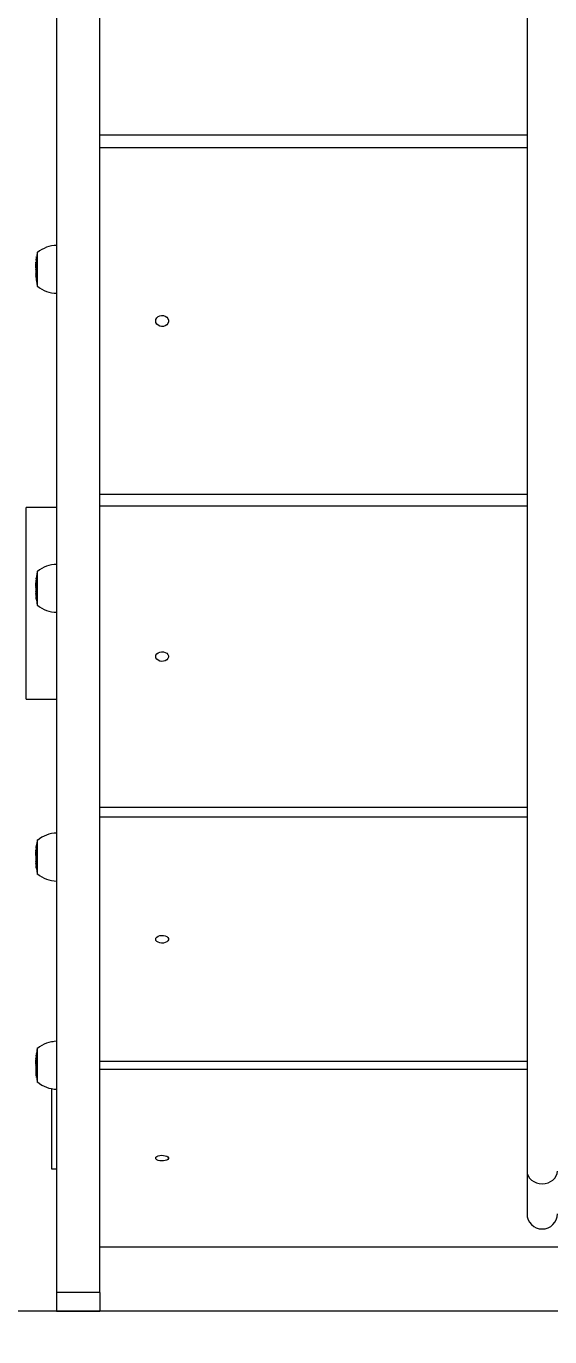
# Model space of a CAD drawing. Header units: millimetres. Extents: x -7233 to 5832, y -5390 to 5836.
# Drawn here: x -2308 to -1980, y -2624 to -1803 of the extents above; entities that cross this region are included whole.
import ezdxf

# ---------------------------------------------------------------- set-up
doc = ezdxf.new("R2010")
doc.units = ezdxf.units.MM
for name, color, linetype in [('DIKOM_ОБЪЕКТ', 7, 'Continuous'), ('DIKOM_РАЗМЕР_ЗОНА', 7, 'Continuous'), ('DIKOM_РАЗМЕР_ОБЪЕКТА', 7, 'Continuous')]:
    doc.layers.add(name, color=color, linetype=linetype)
doc.styles.add('style1', font='arial.ttf', dxfattribs={"width": 0.8})
doc.dimstyles.new('1-50', dxfattribs={"dimtxt": 300, "dimasz": 200, "dimexe": 100, "dimexo": 0, "dimgap": 100, "dimtad": 1, "dimtxsty": 'style1', "dimcen": 200, "dimclrd": 7, "dimclre": 7, "dimclrt": 7, "dimadec": 1, "dimazin": 2, "dimtfac": 1, "dimtmove": 0, "dimatfit": 2, "dimfxl": 0, "dimlwd": 25, "dimlwe": 18, "dimarcsym": 0})

# ---------------------------------------------------------------- blocks, each defined once
blk = doc.blocks.new('*D9')
at = {"layer": 'Defpoints', "color": 0, "transparency": 16777216}
for p in [(-4399.04, -1222.11), (5831.25, -1646.37), (5831.25, -3177.61)]:
    blk.add_point(p, dxfattribs=at)
at = {"layer": 'DIKOM_РАЗМЕР_ОБЪЕКТА', "color": 7, "lineweight": 18, "transparency": 16777216}
for p, q in [((-4399.04, -1222.11), (-4399.04, -3277.61)), ((5831.25, -1646.37), (5831.25, -3277.61))]:
    blk.add_line(p, q, dxfattribs=at)
at = {"layer": 'DIKOM_РАЗМЕР_ОБЪЕКТА', "color": 7, "lineweight": 25, "transparency": 16777216}
blk.add_line((-4199.04, -3177.61), (5631.25, -3177.61), dxfattribs=at)
at = {"layer": 'DIKOM_РАЗМЕР_ОБЪЕКТА', "color": 7, "transparency": 16777216}
for points in [[(-4199.04, -3144.28), (-4199.04, -3210.95), (-4399.04, -3177.61)], [(5631.25, -3144.28), (5631.25, -3210.95), (5831.25, -3177.61)]]:
    blk.add_solid(points, dxfattribs=at)
at = {"layer": 'DIKOM_РАЗМЕР_ОБЪЕКТА', "color": 7, "transparency": 16777216, "insert": (320.87, -2924.44), "char_height": 300, "attachment_point": 5, "style": 'style1'}
blk.add_mtext('10200', dxfattribs=at)
blk = doc.blocks.new('*D10')
at = {"layer": 'Defpoints', "color": 0, "transparency": 16777216}
for p in [(763.38, 3836.42), (-4950.8, -2608), (-1588.62, -2608)]:
    blk.add_point(p, dxfattribs=at)
at = {"layer": 'DIKOM_РАЗМЕР_ОБЪЕКТА', "color": 7, "lineweight": 18, "transparency": 16777216}
for p, q in [((763.38, 3836.42), (-5050.8, 3836.42)), ((-1588.62, -2608), (-5050.8, -2608))]:
    blk.add_line(p, q, dxfattribs=at)
at = {"layer": 'DIKOM_РАЗМЕР_ОБЪЕКТА', "color": 7, "lineweight": 25, "transparency": 16777216}
blk.add_line((-4950.8, 3636.42), (-4950.8, -2408), dxfattribs=at)
at = {"layer": 'DIKOM_РАЗМЕР_ОБЪЕКТА', "color": 7, "transparency": 16777216}
for points in [[(-4984.13, 3636.42), (-4917.47, 3636.42), (-4950.8, 3836.42)], [(-4984.13, -2408), (-4917.47, -2408), (-4950.8, -2608)]]:
    blk.add_solid(points, dxfattribs=at)
at = {"layer": 'DIKOM_РАЗМЕР_ОБЪЕКТА', "color": 7, "transparency": 16777216, "insert": (-5203.97, -74.43), "char_height": 300, "attachment_point": 5, "rotation": 90, "style": 'style1'}
blk.add_mtext('6400', dxfattribs=at)
blk = doc.blocks.new('*D11')
at = {"layer": 'Defpoints', "color": 0, "transparency": 16777216}
for p in [(426.32, 5836.42), (-6783.01, -4536.26), (4706.95, -4536.26)]:
    blk.add_point(p, dxfattribs=at)
at = {"layer": 'DIKOM_РАЗМЕР_ЗОНА', "color": 7, "lineweight": 18, "transparency": 16777216}
for p, q in [((426.32, 5836.42), (-6883.01, 5836.42)), ((4706.95, -4536.26), (-6883.01, -4536.26))]:
    blk.add_line(p, q, dxfattribs=at)
at = {"layer": 'DIKOM_РАЗМЕР_ЗОНА', "color": 7, "lineweight": 25, "transparency": 16777216}
blk.add_line((-6783.01, 5636.42), (-6783.01, -4336.26), dxfattribs=at)
at = {"layer": 'DIKOM_РАЗМЕР_ЗОНА', "color": 7, "transparency": 16777216}
for points in [[(-6816.34, 5636.42), (-6749.67, 5636.42), (-6783.01, 5836.42)], [(-6816.34, -4336.26), (-6749.67, -4336.26), (-6783.01, -4536.26)]]:
    blk.add_solid(points, dxfattribs=at)
at = {"layer": 'DIKOM_РАЗМЕР_ЗОНА', "color": 7, "transparency": 16777216, "insert": (-7036.28, 116), "char_height": 300, "attachment_point": 5, "rotation": 90, "style": 'style1'}
blk.add_mtext('10350', dxfattribs=at)
blk = doc.blocks.new('*D12')
at = {"layer": 'Defpoints', "color": 0, "transparency": 16777216}
for p in [(5830.84, -919.02), (-6399.04, -929.61), (5830.84, -5289.89)]:
    blk.add_point(p, dxfattribs=at)
at = {"layer": 'DIKOM_РАЗМЕР_ЗОНА', "color": 7, "lineweight": 18, "transparency": 16777216}
for p, q in [((5830.84, -919.02), (5830.84, -5389.89)), ((-6399.04, -929.61), (-6399.04, -5389.89))]:
    blk.add_line(p, q, dxfattribs=at)
at = {"layer": 'DIKOM_РАЗМЕР_ЗОНА', "color": 7, "lineweight": 25, "transparency": 16777216}
blk.add_line((-6199.04, -5289.89), (5630.84, -5289.89), dxfattribs=at)
at = {"layer": 'DIKOM_РАЗМЕР_ЗОНА', "color": 7, "transparency": 16777216}
for points in [[(-6199.04, -5256.56), (-6199.04, -5323.23), (-6399.04, -5289.89)], [(5630.84, -5256.56), (5630.84, -5323.23), (5830.84, -5289.89)]]:
    blk.add_solid(points, dxfattribs=at)
at = {"layer": 'DIKOM_РАЗМЕР_ЗОНА', "color": 7, "transparency": 16777216, "insert": (-1095.52, -5036.72), "char_height": 300, "attachment_point": 5, "style": 'style1'}
blk.add_mtext('12200', dxfattribs=at)

msp = doc.modelspace()

# ---------------------------------------------------------------- linework, layer by layer
at = {"layer": 'DIKOM_ОБЪЕКТ', "color": 7, "linetype": 'Continuous', "lineweight": 15}
for p, q in [((-2288.621, -1394.923), (-2288.621, -2596.459)), ((-2261.621, -2596.459), (-2261.621, -1394.923)), ((-1994.121, -1696.241), (-1994.121, -2520.462)), ((-2261.621, -1871.406), (-1994.121, -1871.406)), ((-1994.121, -1879.535), (-2261.621, -1879.535)), ((-2300.621, -1958.395), (-2300.621, -1944.894)), ((-2301.516, -1950.6), (-2301.518, -1950.613)), ((-2301.416, -1950.399), (-2301.516, -1950.6)), ((-2301.47, -1950.2), (-2301.427, -1950.055)), ((-2301.402, -1950.03), (-2301.401, -1950.03)), ((-2301.387, -1949.699), (-2301.286, -1948.652)), ((-2301.272, -1948.655), (-2301.364, -1949.955)), ((-2301.242, -1948.249), (-2301.243, -1948.258)), ((-2301.673, -1954.219), (-2301.673, -1954.705)), ((-2301.673, -1954.705), (-2301.673, -1955.061)), ((-2301.673, -1955.061), (-2301.673, -1955.928)), ((-2301.673, -1955.836), (-2301.673, -1956.43)), ((-2301.672, -1955.923), (-2301.673, -1955.836)), ((-2301.673, -1956.43), (-2301.673, -1956.557)), ((-2301.673, -1956.575), (-2301.673, -1957.168)), ((-2301.642, -1958.663), (-2301.65, -1958.426)), ((-2301.615, -1959.271), (-2301.607, -1959.455)), ((-2301.581, -1959.896), (-2301.589, -1959.74)), ((-2300.621, -1966.494), (-2300.621, -1958.395)), ((-2261.621, -2096.506), (-1994.121, -2096.506)), ((-2288.621, -2104.899), (-2307.669, -2104.899)), ((-2307.669, -2224.899), (-2307.669, -2104.899)), ((-1994.121, -2103.905), (-2261.621, -2103.905)), ((-2301.416, -2149.43), (-2301.452, -2149.885)), ((-2301.325, -2148.752), (-2301.364, -2148.974)), ((-2301.232, -2147.973), (-2301.247, -2148.063)), ((-2301.177, -2147.606), (-2301.165, -2147.521)), ((-2300.621, -2154.341), (-2300.621, -2144.657)), ((-2301.673, -2153.982), (-2301.673, -2154.147)), ((-2301.673, -2154.147), (-2301.673, -2154.4)), ((-2301.673, -2154.4), (-2301.673, -2155.17)), ((-2301.672, -2155.175), (-2301.673, -2155.015)), ((-2301.673, -2155.17), (-2301.673, -2155.841)), ((-2301.673, -2155.626), (-2301.673, -2155.861)), ((-2301.673, -2155.867), (-2301.673, -2156.917)), ((-2301.673, -2156.897), (-2301.673, -2157.062)), ((-2301.673, -2157.062), (-2301.667, -2157.595)), ((-2301.667, -2157.656), (-2301.667, -2157.605)), ((-2301.546, -2150.867), (-2301.56, -2150.988)), ((-2301.527, -2150.623), (-2301.533, -2150.569)), ((-2301.527, -2150.531), (-2301.51, -2150.415)), ((-2300.621, -2166.257), (-2300.621, -2154.341)), ((-2301.52, -2160.489), (-2301.52, -2160.5)), ((-2301.52, -2160.5), (-2301.513, -2160.585)), ((-2301.267, -2162.348), (-2301.285, -2162.348)), ((-2307.669, -2224.899), (-2288.621, -2224.899)), ((-2261.621, -2292.414), (-1994.121, -2292.414)), ((-1994.121, -2298.797), (-2261.621, -2298.797)), ((-2300.621, -2325.797), (-2300.621, -2312.946)), ((-2301.673, -2322.271), (-2301.673, -2322.691)), ((-2301.629, -2320.387), (-2301.63, -2320.367)), ((-2301.416, -2318.273), (-2301.504, -2318.617)), ((-2301.463, -2318.219), (-2301.427, -2317.99)), ((-2301.387, -2317.632), (-2301.249, -2316.344)), ((-2301.243, -2316.289), (-2301.364, -2317.823)), ((-2301.242, -2316.28), (-2301.243, -2316.289)), ((-2301.673, -2322.709), (-2301.673, -2323.033)), ((-2301.673, -2323.033), (-2301.673, -2323.884)), ((-2301.672, -2323.881), (-2301.673, -2323.786)), ((-2301.673, -2324.389), (-2301.673, -2324.535)), ((-2301.673, -2324.551), (-2301.673, -2325.221)), ((-2301.642, -2326.654), (-2301.651, -2326.441)), ((-2301.617, -2327.274), (-2301.607, -2327.457)), ((-2301.581, -2327.903), (-2301.592, -2327.737)), ((-2300.621, -2334.546), (-2300.621, -2325.797)), ((-2301.284, -2330.905), (-2301.285, -2330.905)), ((-2300.621, -2454.936), (-2300.621, -2443.267)), ((-2291.621, -2439.335), (-2291.621, -2439.211)), ((-2291.621, -2439.211), (-2290.781, -2439.211)), ((-2301.673, -2452.592), (-2301.673, -2452.899)), ((-2301.673, -2453.168), (-2301.672, -2453.064)), ((-2301.673, -2453.155), (-2301.673, -2453.217)), ((-2301.673, -2453.217), (-2301.673, -2454.038)), ((-2301.672, -2454.04), (-2301.673, -2453.924)), ((-2301.416, -2448.327), (-2301.485, -2448.833)), ((-2301.45, -2448.423), (-2301.427, -2448.154)), ((-2301.387, -2447.795), (-2301.324, -2447.324)), ((-2301.273, -2446.944), (-2301.364, -2447.87)), ((-2261.621, -2451.572), (-1994.121, -2451.572)), ((-2301.673, -2454.038), (-2301.673, -2454.153)), ((-2301.673, -2454.536), (-2301.673, -2454.694)), ((-2301.673, -2454.695), (-2301.673, -2455.541)), ((-2301.673, -2455.517), (-2301.673, -2455.528)), ((-2301.642, -2456.835), (-2301.654, -2456.721)), ((-2301.622, -2457.542), (-2301.607, -2457.651)), ((-2301.581, -2458.104), (-2301.597, -2457.998)), ((-2301.277, -2461.197), (-2301.285, -2461.197)), ((-2301.236, -2461.542), (-2301.232, -2461.526)), ((-2301.21, -2461.683), (-2301.225, -2461.6)), ((-2300.621, -2464.867), (-2300.621, -2454.936)), ((-1994.121, -2456.693), (-2261.621, -2456.693)), ((-2291.621, -2519.211), (-2291.621, -2468.798)), ((-2288.621, -2519.211), (-2291.621, -2519.211)), ((-1994.121, -2520.462), (-1994.121, -2547.132)), ((-2261.621, -2567.84), (-1615.621, -2567.84)), ((-2261.621, -2596.459), (-2288.621, -2596.459)), ((-2288.621, -2596.459), (-2288.621, -2607.995)), ((-2261.621, -2596.459), (-2261.621, -2607.995)), ((-2288.621, -2607.995), (-2261.621, -2607.995))]:
    msp.add_line(p, q, dxfattribs=at)
at = {"layer": 'DIKOM_ОБЪЕКТ', "color": 7, "linetype": 'Continuous', "lineweight": 15, "flags": 128}
for points in [[(-2226.621, -1988.02), (-2226.443, -1986.997), (-2225.926, -1986.065), (-2225.115, -1985.306), (-2224.082, -1984.789), (-2222.92, -1984.559), (-2221.731, -1984.636), (-2220.621, -1985.014), (-2219.688, -1985.659), (-2219.017, -1986.514), (-2218.665, -1987.503), (-2218.665, -1988.538), (-2219.017, -1989.527), (-2219.688, -1990.382), (-2220.621, -1991.027), (-2221.731, -1991.405), (-2222.92, -1991.482), (-2224.082, -1991.252), (-2225.115, -1990.735), (-2225.926, -1989.976), (-2226.443, -1989.044), (-2226.621, -1988.02)], [(-2226.621, -2198.159), (-2226.443, -2197.27), (-2225.926, -2196.46), (-2225.115, -2195.801), (-2224.082, -2195.352), (-2222.92, -2195.152), (-2221.731, -2195.219), (-2220.621, -2195.547), (-2219.688, -2196.108), (-2219.017, -2196.851), (-2218.665, -2197.71), (-2218.665, -2198.609), (-2219.017, -2199.468), (-2219.688, -2200.211), (-2220.621, -2200.772), (-2221.731, -2201.1), (-2222.92, -2201.167), (-2224.082, -2200.967), (-2225.115, -2200.518), (-2225.926, -2199.858), (-2226.443, -2199.048), (-2226.621, -2198.159)], [(-2301.513, -2318.618), (-2301.515, -2318.635), (-2301.517, -2318.653), (-2301.518, -2318.67), (-2301.519, -2318.688), (-2301.521, -2318.705), (-2301.523, -2318.722), (-2301.524, -2318.74), (-2301.525, -2318.757)], [(-2226.621, -2375.184), (-2226.443, -2374.464), (-2225.926, -2373.808), (-2225.115, -2373.274), (-2224.082, -2372.909), (-2222.92, -2372.747), (-2221.731, -2372.801), (-2220.621, -2373.068), (-2219.688, -2373.522), (-2219.017, -2374.124), (-2218.665, -2374.82), (-2218.665, -2375.549), (-2219.017, -2376.245), (-2219.688, -2376.847), (-2220.621, -2377.301), (-2221.731, -2377.568), (-2222.92, -2377.622), (-2224.082, -2377.46), (-2225.115, -2377.096), (-2225.926, -2376.562), (-2226.443, -2375.905), (-2226.621, -2375.184)], [(-2226.621, -2512.266), (-2226.443, -2511.742), (-2225.926, -2511.264), (-2225.115, -2510.876), (-2224.082, -2510.611), (-2222.92, -2510.493), (-2221.731, -2510.532), (-2220.621, -2510.726), (-2219.688, -2511.057), (-2219.017, -2511.495), (-2218.665, -2512.001), (-2218.665, -2512.531), (-2219.017, -2513.038), (-2219.688, -2513.476), (-2220.621, -2513.806), (-2221.731, -2514), (-2222.92, -2514.039), (-2224.082, -2513.921), (-2225.115, -2513.657), (-2225.926, -2513.268), (-2226.443, -2512.79), (-2226.621, -2512.266)], [(-1994.121, -2520.462), (-1993.938, -2521.986), (-1993.398, -2523.451), (-1992.52, -2524.801), (-1991.338, -2525.985), (-1989.899, -2526.957), (-1988.256, -2527.678), (-1986.474, -2528.123), (-1984.621, -2528.273)], [(-1984.621, -2528.273), (-1982.767, -2528.123), (-1980.985, -2527.678), (-1979.343, -2526.957), (-1977.903, -2525.985), (-1976.722, -2524.801), (-1975.844, -2523.451), (-1975.303, -2521.986), (-1975.121, -2520.462)]]:
    msp.add_lwpolyline(points, dxfattribs=at)
at = {"layer": 'DIKOM_ОБЪЕКТ', "color": 7, "linetype": 'Continuous', "lineweight": 15}
for centre, radius, start, end in [((-2259.838, -1954.219), 41.836, 167.120378, 170.445735), ((-2288.461, -1959.37), 18.677, 90.490933, 130.621157), ((-2259.838, -1954.219), 41.836, 175.730291, 176.827204), ((-2259.838, -1954.219), 41.836, 172.337906, 174.488372), ((-2259.838, -1957.168), 41.836, 180, 181.077233), ((-2259.838, -1957.168), 41.836, 181.72029, 182.878621), ((-2259.838, -1957.168), 41.836, 183.523047, 185.329183), ((-2259.838, -1957.168), 41.836, 188.789411, 192.879622), ((-2288.461, -1952.017), 18.677, 229.378843, 269.509067), ((-2288.461, -2159.134), 18.677, 90.490933, 130.621157), ((-2259.838, -2153.982), 41.836, 174.377935, 175.269666), ((-2259.838, -2153.982), 41.836, 173.320997, 173.770984), ((-2259.838, -2153.982), 41.836, 171.863645, 172.814776), ((-2259.838, -2153.982), 41.836, 167.120378, 171.229873), ((-2259.838, -2153.982), 41.836, 177.433268, 179.004139), ((-2259.838, -2156.932), 41.836, 181.620958, 182.748519), ((-2259.838, -2153.982), 41.836, 175.897352, 176.843528), ((-2259.838, -2156.932), 41.836, 183.375819, 184.344857), ((-2259.838, -2156.932), 41.836, 185.009891, 187.720753), ((-2259.838, -2156.932), 41.836, 188.35335, 192.879622), ((-2288.461, -2151.78), 18.677, 229.378843, 269.509067), ((-2259.838, -2322.271), 41.836, 167.120378, 170.707493), ((-2288.461, -2327.423), 18.677, 90.490933, 130.621157), ((-2259.838, -2322.271), 41.836, 177.392556, 180), ((-2259.838, -2322.271), 41.836, 175.817145, 176.770486), ((-2259.838, -2322.271), 41.836, 172.238058, 174.440524), ((-2259.838, -2322.271), 41.836, 170.707493, 171.087984), ((-2259.838, -2325.221), 41.836, 180, 181.034555), ((-2259.838, -2325.221), 41.836, 181.668721, 182.811062), ((-2259.838, -2325.221), 41.836, 183.446582, 184.766162), ((-2259.838, -2325.221), 41.836, 185.799076, 186.272076), ((-2259.838, -2325.221), 41.836, 188.489342, 192.879622), ((-2288.461, -2320.069), 18.677, 229.378843, 269.509067), ((-2259.838, -2452.592), 41.836, 167.120378, 171.252933), ((-2288.461, -2457.743), 18.677, 90.490933, 130.621157), ((-2259.838, -2452.592), 41.836, 177.383287, 180), ((-2259.838, -2452.592), 41.836, 175.910634, 176.755211), ((-2259.838, -2452.592), 41.836, 174.84443, 175.283856), ((-2259.838, -2452.592), 41.836, 172.763065, 174.280212), ((-2259.838, -2452.592), 41.836, 171.885314, 172.238137), ((-2259.838, -2455.541), 41.836, 180, 180.988827), ((-2259.838, -2455.541), 41.836, 181.613414, 182.73855), ((-2259.838, -2455.541), 41.836, 183.364492, 184.432752), ((-2259.838, -2455.541), 41.836, 185.033152, 187.70001), ((-2259.838, -2455.541), 41.836, 188.33127, 192.879622), ((-2288.461, -2450.39), 18.677, 229.378843, 269.509067), ((-1984.621, -2547.132), 9.5, 180, 0)]:
    msp.add_arc(centre, radius, start, end, dxfattribs=at)
for points, knots in [([(-2301.66, -1953.909), (-2301.656, -1953.73), (-2301.649, -1953.426), (-2301.639, -1953.013), (-2301.633, -1952.69), (-2301.63, -1952.481), (-2301.629, -1952.405), (-2301.629, -1952.373)], [0, 0, 0, 0, 0.256059, 0.4370149, 0.6178193, 0.8434852, 1, 1, 1, 1]), ([(-2301.606, -1951.933), (-2301.606, -1952.027), (-2301.608, -1952.184), (-2301.619, -1952.679), (-2301.632, -1953.187), (-2301.645, -1953.651), (-2301.652, -1953.915), (-2301.654, -1954.006)], [0, 0, 0, 0, 0.3033072, 0.5042724, 0.7052727, 0.8981799, 1, 1, 1, 1]), ([(-2301.629, -1952.373), (-2301.628, -1952.322), (-2301.628, -1952.261), (-2301.631, -1952.331), (-2301.631, -1952.342)], [0, 0, 0, 0, 0.8370857, 1, 1, 1, 1]), ([(-2301.609, -1951.902), (-2301.608, -1951.881), (-2301.605, -1951.825), (-2301.605, -1951.891), (-2301.606, -1951.933)], [0, 0, 0, 0, 0.3621267, 1, 1, 1, 1]), ([(-2301.546, -1951.798), (-2301.559, -1951.652), (-2301.578, -1951.42), (-2301.558, -1951.188), (-2301.551, -1951.103)], [0, 0, 0, 0, 0.6299321, 1, 1, 1, 1]), ([(-2301.51, -1951.358), (-2301.516, -1951.428), (-2301.529, -1951.574), (-2301.54, -1951.721), (-2301.546, -1951.798)], [0, 0, 0, 0, 0.4773521, 1, 1, 1, 1]), ([(-2301.518, -1950.613), (-2301.526, -1950.738), (-2301.542, -1950.986), (-2301.521, -1951.234), (-2301.51, -1951.358)], [0, 0, 0, 0, 0.500099, 1, 1, 1, 1]), ([(-2301.427, -1950.055), (-2301.422, -1950.049), (-2301.416, -1950.039), (-2301.409, -1950.033), (-2301.407, -1950.031)], [0, 0, 0, 0, 0.6665384, 1, 1, 1, 1]), ([(-2301.364, -1949.955), (-2301.373, -1950.029), (-2301.39, -1950.177), (-2301.407, -1950.325), (-2301.416, -1950.399)], [0, 0, 0, 0, 0.5014871, 1, 1, 1, 1]), ([(-2301.401, -1950.03), (-2301.401, -1950.028), (-2301.4, -1950.025), (-2301.4, -1950.022), (-2301.4, -1950.021)], [0, 0, 0, 0, 0.539778, 1, 1, 1, 1]), ([(-2301.4, -1950.021), (-2301.398, -1949.968), (-2301.396, -1949.888), (-2301.391, -1949.781), (-2301.388, -1949.726), (-2301.387, -1949.699)], [0, 0, 0, 0, 0.5000473, 0.7498769, 1, 1, 1, 1]), ([(-2301.232, -1948.981), (-2301.244, -1948.859), (-2301.268, -1948.615), (-2301.251, -1948.371), (-2301.242, -1948.249)], [0, 0, 0, 0, 0.5001787, 1, 1, 1, 1]), ([(-2301.249, -1948.276), (-2301.236, -1948.183), (-2301.206, -1947.98), (-2301.174, -1947.776), (-2301.157, -1947.666)], [0, 0, 0, 0, 0.4561735, 1, 1, 1, 1]), ([(-2301.165, -1948.541), (-2301.178, -1948.624), (-2301.201, -1948.77), (-2301.223, -1948.917), (-2301.232, -1948.981)], [0, 0, 0, 0, 0.5630539, 1, 1, 1, 1]), ([(-2301.157, -1947.666), (-2301.173, -1947.812), (-2301.206, -1948.103), (-2301.179, -1948.395), (-2301.165, -1948.541)], [0, 0, 0, 0, 0.5001462, 1, 1, 1, 1]), ([(-2301.672, -1954.805), (-2301.673, -1954.773), (-2301.674, -1954.707), (-2301.671, -1954.454), (-2301.666, -1954.167), (-2301.662, -1953.978), (-2301.66, -1953.909)], [0, 0, 0, 0, 0.2896169, 0.5801887, 0.8460743, 1, 1, 1, 1]), ([(-2301.654, -1954.006), (-2301.659, -1954.226), (-2301.668, -1954.607), (-2301.674, -1954.953), (-2301.673, -1955.044), (-2301.673, -1955.07)], [0, 0, 0, 0, 0.4937851, 0.8571111, 1, 1, 1, 1]), ([(-2301.667, -1957.916), (-2301.666, -1957.968), (-2301.664, -1958.07), (-2301.658, -1958.172), (-2301.654, -1958.223)], [0, 0, 0, 0, 0.5020183, 1, 1, 1, 1]), ([(-2301.654, -1958.223), (-2301.652, -1958.299), (-2301.649, -1958.446), (-2301.644, -1958.592), (-2301.642, -1958.663)], [0, 0, 0, 0, 0.5159614, 1, 1, 1, 1]), ([(-2301.607, -1959.455), (-2301.603, -1959.532), (-2301.595, -1959.679), (-2301.586, -1959.826), (-2301.581, -1959.896)], [0, 0, 0, 0, 0.5242938, 1, 1, 1, 1]), ([(-2301.492, -1961.054), (-2301.49, -1961.077), (-2301.476, -1961.229), (-2301.437, -1961.618), (-2301.398, -1961.953), (-2301.376, -1962.146)], [0, 0, 0, 0, 0.0719962, 0.468497, 1, 1, 1, 1]), ([(-2301.376, -1962.146), (-2301.351, -1962.346), (-2301.301, -1962.756), (-2301.241, -1963.164), (-2301.21, -1963.372)], [0, 0, 0, 0, 0.4894021, 1, 1, 1, 1]), ([(-2301.427, -2149.445), (-2301.422, -2149.408), (-2301.416, -2149.353), (-2301.407, -2149.281), (-2301.403, -2149.249), (-2301.401, -2149.233)], [0, 0, 0, 0, 0.4997498, 0.7497735, 1, 1, 1, 1]), ([(-2301.364, -2148.974), (-2301.373, -2149.05), (-2301.39, -2149.202), (-2301.407, -2149.354), (-2301.416, -2149.43)], [0, 0, 0, 0, 0.5016924, 1, 1, 1, 1]), ([(-2301.401, -2149.233), (-2301.401, -2149.231), (-2301.4, -2149.228), (-2301.4, -2149.225), (-2301.4, -2149.224)], [0, 0, 0, 0, 0.5379886, 1, 1, 1, 1]), ([(-2301.4, -2149.224), (-2301.398, -2149.203), (-2301.396, -2149.172), (-2301.391, -2149.129), (-2301.388, -2149.106), (-2301.387, -2149.095)], [0, 0, 0, 0, 0.4999245, 0.7498967, 1, 1, 1, 1]), ([(-2301.165, -2147.521), (-2301.178, -2147.606), (-2301.201, -2147.757), (-2301.223, -2147.908), (-2301.232, -2147.973)], [0, 0, 0, 0, 0.5629724, 1, 1, 1, 1]), ([(-2301.654, -2153.12), (-2301.659, -2153.353), (-2301.668, -2153.759), (-2301.674, -2154.202), (-2301.673, -2154.363), (-2301.673, -2154.406)], [0, 0, 0, 0, 0.4971823, 0.8630518, 1, 1, 1, 1]), ([(-2301.673, -2154.251), (-2301.673, -2154.203), (-2301.674, -2154.076), (-2301.671, -2153.766), (-2301.666, -2153.436), (-2301.662, -2153.239), (-2301.66, -2153.167)], [0, 0, 0, 0, 0.2000063, 0.5272357, 0.8267468, 1, 1, 1, 1]), ([(-2301.673, -2155.015), (-2301.673, -2155.105), (-2301.673, -2155.207), (-2301.673, -2155.411), (-2301.673, -2155.524), (-2301.673, -2155.626)], [0, 0, 0, 0, 0.4433592, 0.5000025, 1, 1, 1, 1]), ([(-2301.667, -2157.595), (-2301.666, -2157.573), (-2301.664, -2157.531), (-2301.658, -2157.489), (-2301.654, -2157.468)], [0, 0, 0, 0, 0.5020647, 1, 1, 1, 1]), ([(-2301.642, -2157.92), (-2301.652, -2157.98), (-2301.663, -2158.046), (-2301.656, -2158.112), (-2301.655, -2158.117)], [0, 0, 0, 0, 0.9178107, 1, 1, 1, 1]), ([(-2301.66, -2153.167), (-2301.656, -2152.99), (-2301.649, -2152.688), (-2301.639, -2152.353), (-2301.633, -2152.143), (-2301.63, -2152.071), (-2301.63, -2152.079), (-2301.63, -2152.081)], [0, 0, 0, 0, 0.2868739, 0.4895542, 0.6919716, 0.944724, 1, 1, 1, 1]), ([(-2301.609, -2151.677), (-2301.609, -2151.679), (-2301.61, -2151.685), (-2301.619, -2151.938), (-2301.632, -2152.331), (-2301.645, -2152.76), (-2301.652, -2153.027), (-2301.654, -2153.12)], [0, 0, 0, 0, 0.1433285, 0.390379, 0.6374816, 0.8747138, 1, 1, 1, 1]), ([(-2301.654, -2157.468), (-2301.652, -2157.546), (-2301.649, -2157.696), (-2301.644, -2157.847), (-2301.642, -2157.92)], [0, 0, 0, 0, 0.5157956, 1, 1, 1, 1]), ([(-2301.51, -2150.415), (-2301.516, -2150.487), (-2301.529, -2150.638), (-2301.54, -2150.788), (-2301.546, -2150.867)], [0, 0, 0, 0, 0.4771733, 1, 1, 1, 1]), ([(-2301.601, -2159.095), (-2301.613, -2159.035), (-2301.637, -2158.915), (-2301.617, -2158.794), (-2301.607, -2158.734)], [0, 0, 0, 0, 0.4998971, 1, 1, 1, 1]), ([(-2301.581, -2159.186), (-2301.595, -2159.246), (-2301.61, -2159.317), (-2301.599, -2159.387), (-2301.597, -2159.397)], [0, 0, 0, 0, 0.8580666, 1, 1, 1, 1]), ([(-2301.607, -2158.734), (-2301.603, -2158.813), (-2301.595, -2158.964), (-2301.586, -2159.114), (-2301.581, -2159.186)], [0, 0, 0, 0, 0.5246926, 1, 1, 1, 1]), ([(-2301.556, -2160.047), (-2301.554, -2160.041), (-2301.55, -2160.032), (-2301.518, -2160.263), (-2301.485, -2160.539), (-2301.438, -2160.961), (-2301.399, -2161.302), (-2301.376, -2161.497)], [0, 0, 0, 0, 0.3342971, 0.4935354, 0.6243533, 0.7848405, 1, 1, 1, 1]), ([(-2301.553, -2160.102), (-2301.553, -2160.101), (-2301.556, -2160.063), (-2301.556, -2160.055), (-2301.556, -2160.047)], [0, 0, 0, 0, 0.0293552, 1, 1, 1, 1]), ([(-2301.382, -2161.584), (-2301.4, -2161.428), (-2301.429, -2161.174), (-2301.465, -2160.857), (-2301.492, -2160.633), (-2301.512, -2160.498), (-2301.515, -2160.499), (-2301.516, -2160.499)], [0, 0, 0, 0, 0.2558473, 0.4156577, 0.5757148, 0.7835067, 1, 1, 1, 1]), ([(-2301.285, -2162.348), (-2301.303, -2162.218), (-2301.337, -2161.964), (-2301.367, -2161.709), (-2301.382, -2161.584)], [0, 0, 0, 0, 0.5101246, 1, 1, 1, 1]), ([(-2301.376, -2161.497), (-2301.351, -2161.703), (-2301.301, -2162.124), (-2301.241, -2162.543), (-2301.21, -2162.758)], [0, 0, 0, 0, 0.4894766, 1, 1, 1, 1]), ([(-2301.29, -2162.55), (-2301.294, -2162.529), (-2301.306, -2162.461), (-2301.294, -2162.394), (-2301.285, -2162.348)], [0, 0, 0, 0, 0.3147396, 1, 1, 1, 1]), ([(-2301.21, -2162.758), (-2301.226, -2162.818), (-2301.248, -2162.901), (-2301.228, -2162.984), (-2301.223, -2163.007)], [0, 0, 0, 0, 0.7250557, 1, 1, 1, 1]), ([(-2301.672, -2322.811), (-2301.673, -2322.77), (-2301.674, -2322.688), (-2301.671, -2322.415), (-2301.666, -2322.118), (-2301.662, -2321.926), (-2301.66, -2321.855)], [0, 0, 0, 0, 0.2896572, 0.5801765, 0.8460935, 1, 1, 1, 1]), ([(-2301.654, -2321.928), (-2301.659, -2322.152), (-2301.668, -2322.542), (-2301.674, -2322.91), (-2301.673, -2323.016), (-2301.673, -2323.047)], [0, 0, 0, 0, 0.4907894, 0.8518763, 1, 1, 1, 1]), ([(-2301.66, -2321.855), (-2301.656, -2321.676), (-2301.649, -2321.369), (-2301.639, -2320.966), (-2301.633, -2320.66), (-2301.63, -2320.472), (-2301.629, -2320.412), (-2301.629, -2320.387)], [0, 0, 0, 0, 0.2562076, 0.4370495, 0.6178246, 0.84353, 1, 1, 1, 1]), ([(-2301.606, -2319.941), (-2301.606, -2320.018), (-2301.608, -2320.146), (-2301.619, -2320.613), (-2301.632, -2321.107), (-2301.645, -2321.569), (-2301.652, -2321.836), (-2301.654, -2321.928)], [0, 0, 0, 0, 0.3032631, 0.5041916, 0.7052226, 0.8981946, 1, 1, 1, 1]), ([(-2301.611, -2320.01), (-2301.609, -2319.96), (-2301.605, -2319.859), (-2301.605, -2319.913), (-2301.606, -2319.941)], [0, 0, 0, 0, 0.5000538, 1, 1, 1, 1]), ([(-2301.546, -2319.692), (-2301.559, -2319.581), (-2301.578, -2319.423), (-2301.561, -2319.265), (-2301.556, -2319.219)], [0, 0, 0, 0, 0.7026544, 1, 1, 1, 1]), ([(-2301.51, -2319.246), (-2301.516, -2319.316), (-2301.529, -2319.465), (-2301.54, -2319.614), (-2301.546, -2319.692)], [0, 0, 0, 0, 0.4773876, 1, 1, 1, 1]), ([(-2301.522, -2318.756), (-2301.527, -2318.825), (-2301.541, -2318.988), (-2301.521, -2319.151), (-2301.51, -2319.246)], [0, 0, 0, 0, 0.4230595, 1, 1, 1, 1]), ([(-2301.427, -2317.99), (-2301.422, -2317.978), (-2301.416, -2317.961), (-2301.407, -2317.94), (-2301.403, -2317.934), (-2301.401, -2317.931)], [0, 0, 0, 0, 0.4997239, 0.749771, 1, 1, 1, 1]), ([(-2301.364, -2317.823), (-2301.373, -2317.898), (-2301.39, -2318.048), (-2301.407, -2318.199), (-2301.416, -2318.273)], [0, 0, 0, 0, 0.5017163, 1, 1, 1, 1]), ([(-2301.401, -2317.931), (-2301.401, -2317.93), (-2301.4, -2317.927), (-2301.4, -2317.923), (-2301.4, -2317.922)], [0, 0, 0, 0, 0.5266127, 1, 1, 1, 1]), ([(-2301.4, -2317.922), (-2301.398, -2317.874), (-2301.396, -2317.803), (-2301.391, -2317.705), (-2301.388, -2317.656), (-2301.387, -2317.632)], [0, 0, 0, 0, 0.4998953, 0.7499179, 1, 1, 1, 1]), ([(-2301.232, -2316.836), (-2301.244, -2316.743), (-2301.268, -2316.558), (-2301.251, -2316.372), (-2301.242, -2316.28)], [0, 0, 0, 0, 0.500188, 1, 1, 1, 1]), ([(-2301.165, -2316.389), (-2301.178, -2316.473), (-2301.201, -2316.622), (-2301.223, -2316.771), (-2301.232, -2316.836)], [0, 0, 0, 0, 0.5632298, 1, 1, 1, 1]), ([(-2301.164, -2315.793), (-2301.176, -2315.881), (-2301.205, -2316.079), (-2301.179, -2316.278), (-2301.165, -2316.389)], [0, 0, 0, 0, 0.4431936, 1, 1, 1, 1]), ([(-2301.673, -2323.786), (-2301.673, -2323.875), (-2301.673, -2323.976), (-2301.673, -2324.177), (-2301.673, -2324.288), (-2301.673, -2324.389)], [0, 0, 0, 0, 0.4436043, 0.5002, 1, 1, 1, 1]), ([(-2301.667, -2325.974), (-2301.666, -2326.013), (-2301.664, -2326.091), (-2301.658, -2326.169), (-2301.654, -2326.207)], [0, 0, 0, 0, 0.5020341, 1, 1, 1, 1]), ([(-2301.654, -2326.207), (-2301.652, -2326.284), (-2301.649, -2326.433), (-2301.644, -2326.582), (-2301.642, -2326.654)], [0, 0, 0, 0, 0.5154783, 1, 1, 1, 1]), ([(-2301.607, -2327.457), (-2301.603, -2327.535), (-2301.595, -2327.684), (-2301.586, -2327.832), (-2301.581, -2327.903)], [0, 0, 0, 0, 0.5239528, 1, 1, 1, 1]), ([(-2301.528, -2328.697), (-2301.524, -2328.748), (-2301.514, -2328.872), (-2301.484, -2329.183), (-2301.438, -2329.646), (-2301.399, -2329.989), (-2301.376, -2330.185)], [0, 0, 0, 0, 0.1492543, 0.3690443, 0.6385401, 1, 1, 1, 1]), ([(-2301.382, -2330.151), (-2301.4, -2329.996), (-2301.429, -2329.745), (-2301.465, -2329.397), (-2301.488, -2329.159), (-2301.496, -2329.066), (-2301.498, -2329.029)], [0, 0, 0, 0, 0.3778565, 0.6139256, 0.8503812, 1, 1, 1, 1]), ([(-2301.285, -2330.905), (-2301.303, -2330.777), (-2301.337, -2330.526), (-2301.367, -2330.274), (-2301.382, -2330.151)], [0, 0, 0, 0, 0.5102537, 1, 1, 1, 1]), ([(-2301.376, -2330.185), (-2301.351, -2330.388), (-2301.301, -2330.803), (-2301.241, -2331.217), (-2301.21, -2331.429)], [0, 0, 0, 0, 0.4893525, 1, 1, 1, 1]), ([(-2301.672, -2453.056), (-2301.673, -2453.001), (-2301.674, -2452.891), (-2301.671, -2452.586), (-2301.666, -2452.272), (-2301.662, -2452.076), (-2301.66, -2452.005)], [0, 0, 0, 0, 0.289601, 0.5802067, 0.8460313, 1, 1, 1, 1]), ([(-2301.654, -2452.033), (-2301.659, -2452.263), (-2301.668, -2452.663), (-2301.674, -2453.065), (-2301.673, -2453.195), (-2301.673, -2453.232)], [0, 0, 0, 0, 0.4903348, 0.8509129, 1, 1, 1, 1]), ([(-2301.673, -2453.924), (-2301.673, -2454.014), (-2301.673, -2454.116), (-2301.673, -2454.32), (-2301.673, -2454.434), (-2301.673, -2454.536)], [0, 0, 0, 0, 0.4432711, 0.5001898, 1, 1, 1, 1]), ([(-2301.66, -2452.005), (-2301.656, -2451.824), (-2301.649, -2451.516), (-2301.639, -2451.135), (-2301.633, -2450.861), (-2301.63, -2450.714), (-2301.629, -2450.682), (-2301.629, -2450.669)], [0, 0, 0, 0, 0.2560484, 0.4370417, 0.6178203, 0.8435024, 1, 1, 1, 1]), ([(-2301.606, -2450.216), (-2301.606, -2450.262), (-2301.608, -2450.34), (-2301.619, -2450.752), (-2301.632, -2451.216), (-2301.645, -2451.67), (-2301.652, -2451.939), (-2301.654, -2452.033)], [0, 0, 0, 0, 0.3033119, 0.504246, 0.7052599, 0.8981776, 1, 1, 1, 1]), ([(-2301.546, -2449.767), (-2301.557, -2449.72), (-2301.58, -2449.626), (-2301.553, -2449.532), (-2301.539, -2449.485)], [0, 0, 0, 0, 0.5000793, 1, 1, 1, 1]), ([(-2301.51, -2449.314), (-2301.516, -2449.386), (-2301.529, -2449.537), (-2301.54, -2449.688), (-2301.546, -2449.767)], [0, 0, 0, 0, 0.4774657, 1, 1, 1, 1]), ([(-2301.527, -2449.151), (-2301.53, -2449.165), (-2301.539, -2449.22), (-2301.522, -2449.274), (-2301.51, -2449.314)], [0, 0, 0, 0, 0.266644, 1, 1, 1, 1]), ([(-2301.427, -2448.154), (-2301.422, -2448.133), (-2301.416, -2448.101), (-2301.407, -2448.06), (-2301.403, -2448.044), (-2301.401, -2448.037)], [0, 0, 0, 0, 0.4997664, 0.7498463, 1, 1, 1, 1]), ([(-2301.364, -2447.87), (-2301.373, -2447.946), (-2301.39, -2448.099), (-2301.407, -2448.251), (-2301.416, -2448.327)], [0, 0, 0, 0, 0.5016895, 1, 1, 1, 1]), ([(-2301.401, -2448.037), (-2301.401, -2448.035), (-2301.4, -2448.032), (-2301.4, -2448.029), (-2301.4, -2448.027)], [0, 0, 0, 0, 0.5380616, 1, 1, 1, 1]), ([(-2301.4, -2448.027), (-2301.398, -2447.989), (-2301.396, -2447.932), (-2301.391, -2447.854), (-2301.388, -2447.815), (-2301.387, -2447.795)], [0, 0, 0, 0, 0.4998355, 0.7498914, 1, 1, 1, 1]), ([(-2301.232, -2446.867), (-2301.245, -2446.828), (-2301.265, -2446.769), (-2301.254, -2446.709), (-2301.25, -2446.688)], [0, 0, 0, 0, 0.6575158, 1, 1, 1, 1]), ([(-2301.165, -2446.414), (-2301.178, -2446.499), (-2301.201, -2446.65), (-2301.223, -2446.801), (-2301.232, -2446.867)], [0, 0, 0, 0, 0.5633599, 1, 1, 1, 1]), ([(-2301.181, -2446.232), (-2301.185, -2446.246), (-2301.203, -2446.307), (-2301.181, -2446.367), (-2301.165, -2446.414)], [0, 0, 0, 0, 0.2273891, 1, 1, 1, 1]), ([(-2301.667, -2456.283), (-2301.666, -2456.3), (-2301.664, -2456.333), (-2301.658, -2456.366), (-2301.654, -2456.382)], [0, 0, 0, 0, 0.5020624, 1, 1, 1, 1]), ([(-2301.654, -2456.382), (-2301.652, -2456.46), (-2301.649, -2456.611), (-2301.644, -2456.762), (-2301.642, -2456.835)], [0, 0, 0, 0, 0.5157546, 1, 1, 1, 1]), ([(-2301.607, -2457.651), (-2301.603, -2457.73), (-2301.595, -2457.881), (-2301.586, -2458.032), (-2301.581, -2458.104)], [0, 0, 0, 0, 0.524121, 1, 1, 1, 1]), ([(-2301.546, -2458.775), (-2301.545, -2458.801), (-2301.542, -2458.854), (-2301.518, -2459.096), (-2301.485, -2459.422), (-2301.438, -2459.878), (-2301.399, -2460.222), (-2301.376, -2460.42)], [0, 0, 0, 0, 0.1783792, 0.3749567, 0.5364389, 0.7344603, 1, 1, 1, 1]), ([(-2301.382, -2460.432), (-2301.4, -2460.275), (-2301.429, -2460.02), (-2301.465, -2459.678), (-2301.493, -2459.414), (-2301.514, -2459.193), (-2301.518, -2459.139), (-2301.52, -2459.107)], [0, 0, 0, 0, 0.2343421, 0.3806306, 0.5272984, 0.7176278, 1, 1, 1, 1]), ([(-2301.285, -2461.197), (-2301.303, -2461.067), (-2301.337, -2460.812), (-2301.367, -2460.557), (-2301.382, -2460.432)], [0, 0, 0, 0, 0.5102565, 1, 1, 1, 1]), ([(-2301.376, -2460.42), (-2301.351, -2460.626), (-2301.301, -2461.048), (-2301.241, -2461.468), (-2301.21, -2461.683)], [0, 0, 0, 0, 0.4894994, 1, 1, 1, 1])]:
    msp.add_open_spline(points, degree=3, knots=knots, dxfattribs=at)

# ---------------------------------------------------------------- dimensions: what is measured, and where the dimension line sits
at = {"layer": 'DIKOM_РАЗМЕР_ЗОНА'}
dim = msp.add_linear_dim(base=(-6783.008, -4536.261), p1=(426.323, 5836.418), p2=(4706.948, -4536.261), angle=90, text='10350', dimstyle='1-50', dxfattribs=at)
dim.commit()
dim.dimension.update_dxf_attribs({"geometry": '*D11', "text_midpoint": (-6783.008, 116), "dimtype": 160})
dim = msp.add_linear_dim(base=(5830.836, -5289.894), p1=(-6399.043, -929.614), p2=(5830.836, -919.019), text='12200', dimstyle='1-50', dxfattribs=at)
dim.commit()
dim.dimension.update_dxf_attribs({"geometry": '*D12', "text_midpoint": (-1095.516, -5289.894), "dimtype": 160})
at = {"layer": 'DIKOM_РАЗМЕР_ОБЪЕКТА'}
dim = msp.add_linear_dim(base=(-4950.798, -2607.995), p1=(763.379, 3836.418), p2=(-1588.621, -2607.995), angle=90, text='6400', dimstyle='1-50', dxfattribs=at)
dim.commit()
dim.dimension.update_dxf_attribs({"geometry": '*D10', "text_midpoint": (-4950.798, -74.431), "dimtype": 160})
dim = msp.add_linear_dim(base=(5831.248, -3177.614), p1=(-4399.043, -1222.114), p2=(5831.248, -1646.371), text='10200', dimstyle='1-50', dxfattribs=at)
dim.commit()
dim.dimension.update_dxf_attribs({"geometry": '*D9', "text_midpoint": (320.872, -3177.614), "dimtype": 160})

doc.saveas('drawing.dxf')
